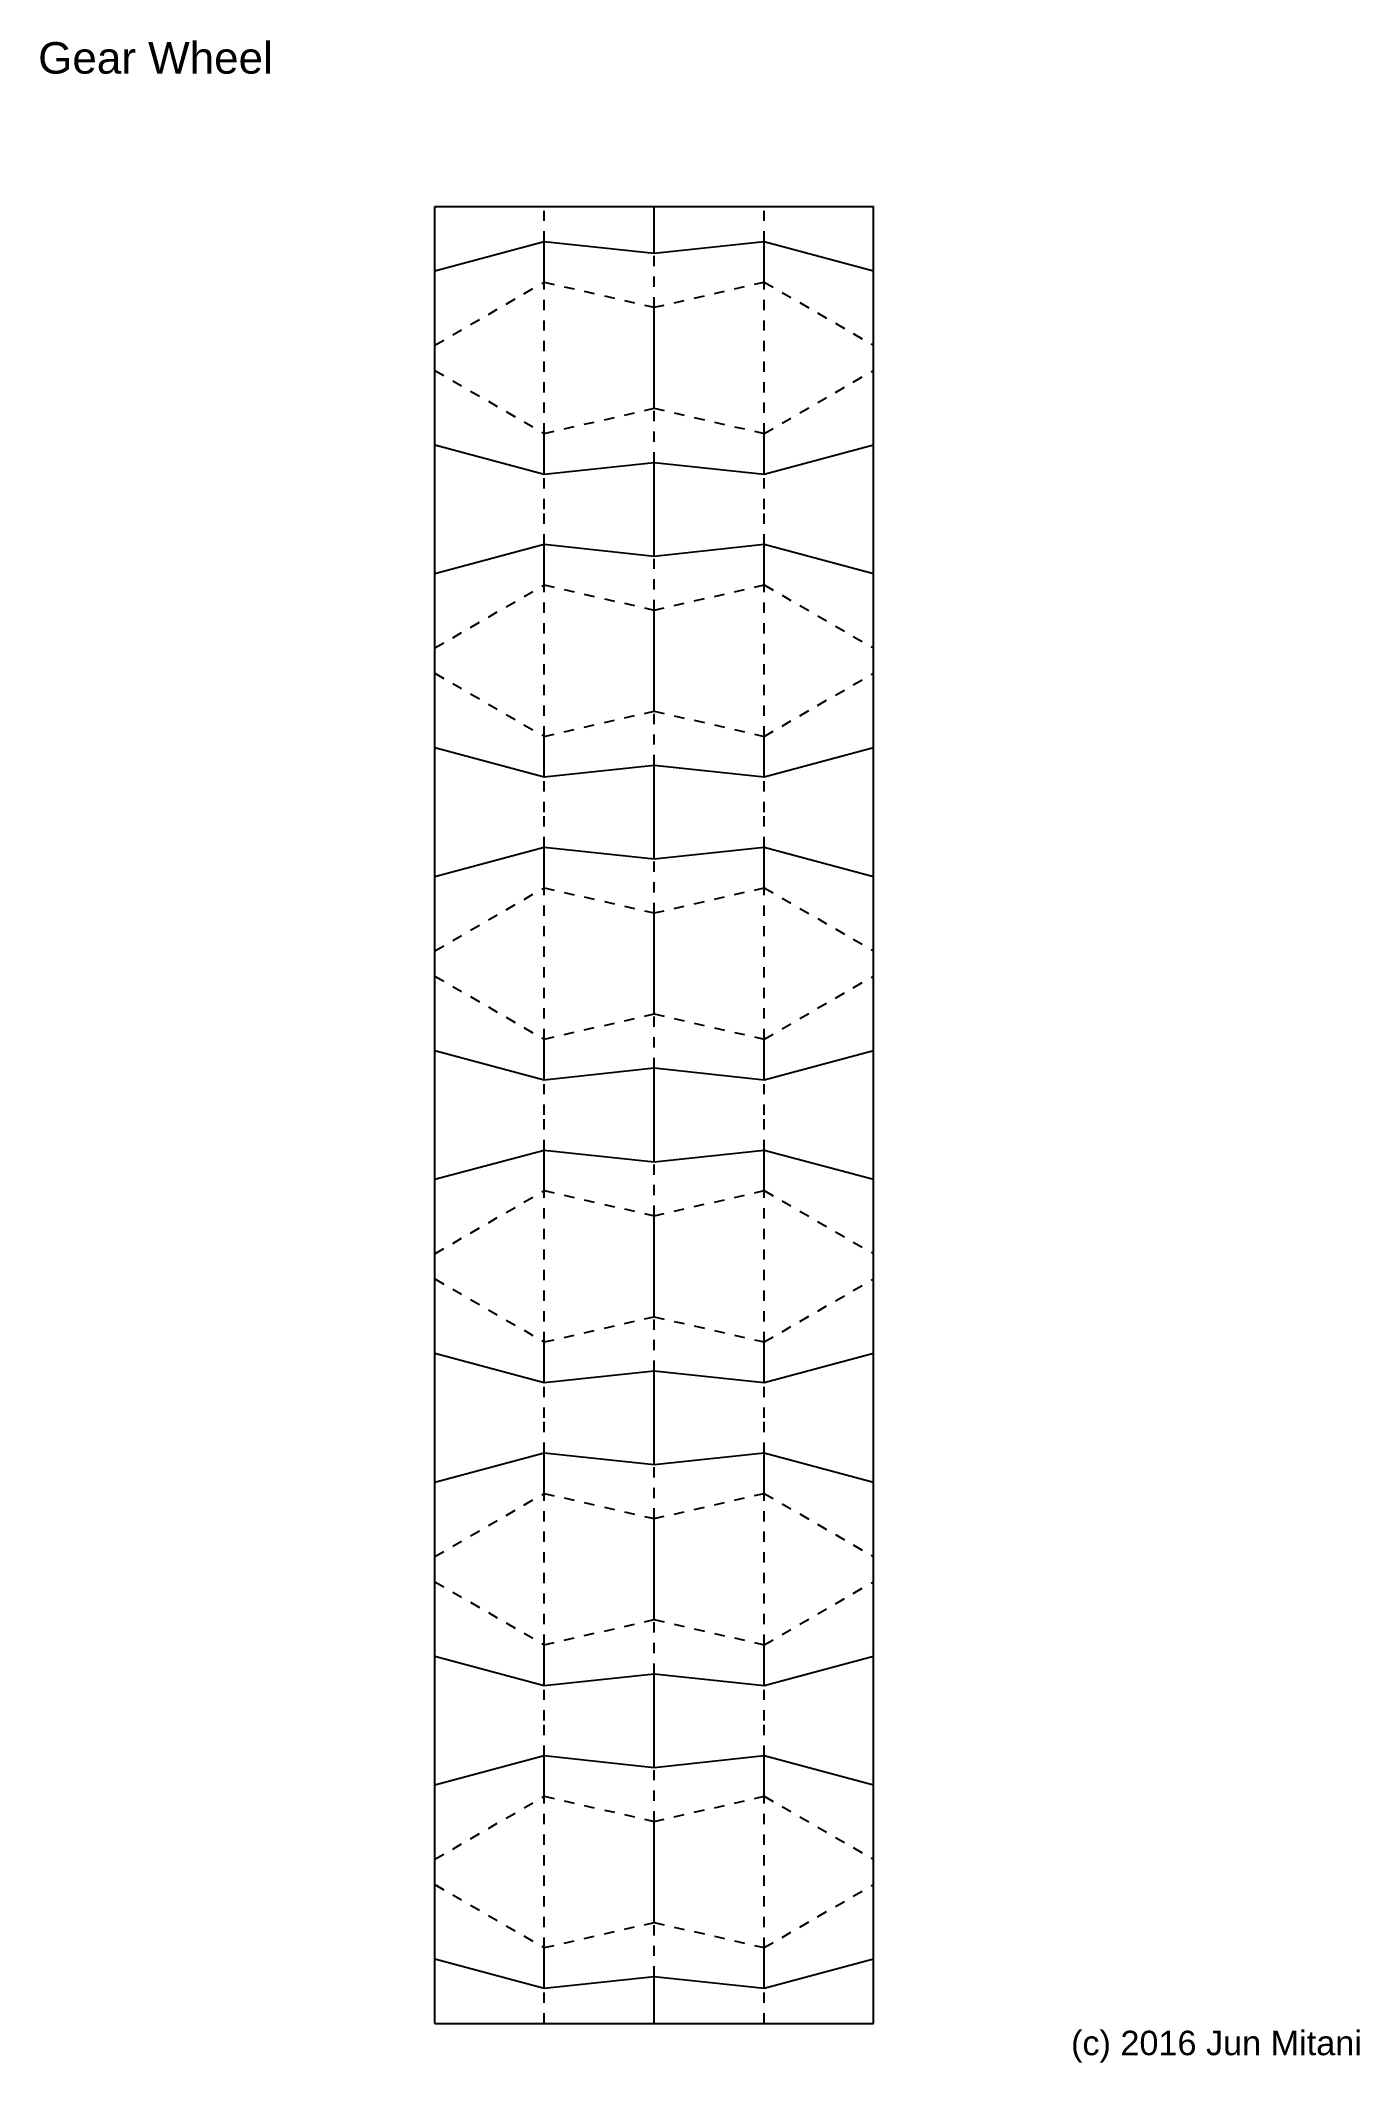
# Model space of a CAD drawing. Extents: x 11 to 192, y -288 to -10.
import ezdxf

# ---------------------------------------------------------------- set-up
doc = ezdxf.new("R2010")
doc.units = 0
for name, pattern in [('AI-LINETYPE-1', [2.822222, 1.411111, -1.411111]), ('AI-LINETYPE-10', [2.822222, 1.411111, -1.411111]), ('AI-LINETYPE-11', [2.822222, 1.411111, -1.411111]), ('AI-LINETYPE-12', [2.822222, 1.411111, -1.411111]), ('AI-LINETYPE-13', [2.822222, 1.411111, -1.411111]), ('AI-LINETYPE-14', [2.822222, 1.411111, -1.411111]), ('AI-LINETYPE-15', [2.822222, 1.411111, -1.411111]), ('AI-LINETYPE-16', [2.822222, 1.411111, -1.411111]), ('AI-LINETYPE-17', [2.822222, 1.411111, -1.411111]), ('AI-LINETYPE-18', [2.822222, 1.411111, -1.411111]), ('AI-LINETYPE-19', [2.822222, 1.411111, -1.411111]), ('AI-LINETYPE-2', [2.822222, 1.411111, -1.411111]), ('AI-LINETYPE-20', [2.822222, 1.411111, -1.411111]), ('AI-LINETYPE-21', [2.822222, 1.411111, -1.411111]), ('AI-LINETYPE-22', [2.822222, 1.411111, -1.411111]), ('AI-LINETYPE-23', [2.822222, 1.411111, -1.411111]), ('AI-LINETYPE-24', [2.822222, 1.411111, -1.411111]), ('AI-LINETYPE-25', [2.822222, 1.411111, -1.411111]), ('AI-LINETYPE-26', [2.822222, 1.411111, -1.411111]), ('AI-LINETYPE-27', [2.822222, 1.411111, -1.411111]), ('AI-LINETYPE-28', [2.822222, 1.411111, -1.411111]), ('AI-LINETYPE-29', [2.822222, 1.411111, -1.411111]), ('AI-LINETYPE-3', [2.822222, 1.411111, -1.411111]), ('AI-LINETYPE-30', [2.822222, 1.411111, -1.411111]), ('AI-LINETYPE-31', [2.822222, 1.411111, -1.411111]), ('AI-LINETYPE-32', [2.822222, 1.411111, -1.411111]), ('AI-LINETYPE-33', [2.822222, 1.411111, -1.411111]), ('AI-LINETYPE-34', [2.822222, 1.411111, -1.411111]), ('AI-LINETYPE-35', [2.822222, 1.411111, -1.411111]), ('AI-LINETYPE-36', [2.822222, 1.411111, -1.411111]), ('AI-LINETYPE-37', [2.822222, 1.411111, -1.411111]), ('AI-LINETYPE-38', [2.822222, 1.411111, -1.411111]), ('AI-LINETYPE-39', [2.822222, 1.411111, -1.411111]), ('AI-LINETYPE-4', [2.822222, 1.411111, -1.411111]), ('AI-LINETYPE-40', [2.822222, 1.411111, -1.411111]), ('AI-LINETYPE-41', [2.822222, 1.411111, -1.411111]), ('AI-LINETYPE-42', [2.822222, 1.411111, -1.411111]), ('AI-LINETYPE-43', [2.822222, 1.411111, -1.411111]), ('AI-LINETYPE-44', [2.822222, 1.411111, -1.411111]), ('AI-LINETYPE-45', [2.822222, 1.411111, -1.411111]), ('AI-LINETYPE-46', [2.822222, 1.411111, -1.411111]), ('AI-LINETYPE-47', [2.822222, 1.411111, -1.411111]), ('AI-LINETYPE-48', [2.822222, 1.411111, -1.411111]), ('AI-LINETYPE-49', [2.822222, 1.411111, -1.411111]), ('AI-LINETYPE-5', [2.822222, 1.411111, -1.411111]), ('AI-LINETYPE-50', [2.822222, 1.411111, -1.411111]), ('AI-LINETYPE-51', [2.822222, 1.411111, -1.411111]), ('AI-LINETYPE-52', [2.822222, 1.411111, -1.411111]), ('AI-LINETYPE-53', [2.822222, 1.411111, -1.411111]), ('AI-LINETYPE-54', [2.822222, 1.411111, -1.411111]), ('AI-LINETYPE-55', [2.822222, 1.411111, -1.411111]), ('AI-LINETYPE-56', [2.822222, 1.411111, -1.411111]), ('AI-LINETYPE-57', [2.822222, 1.411111, -1.411111]), ('AI-LINETYPE-58', [2.822222, 1.411111, -1.411111]), ('AI-LINETYPE-59', [2.822222, 1.411111, -1.411111]), ('AI-LINETYPE-6', [2.822222, 1.411111, -1.411111]), ('AI-LINETYPE-60', [2.822222, 1.411111, -1.411111]), ('AI-LINETYPE-61', [2.822222, 1.411111, -1.411111]), ('AI-LINETYPE-62', [2.822222, 1.411111, -1.411111]), ('AI-LINETYPE-63', [2.822222, 1.411111, -1.411111]), ('AI-LINETYPE-64', [2.822222, 1.411111, -1.411111]), ('AI-LINETYPE-65', [2.822222, 1.411111, -1.411111]), ('AI-LINETYPE-66', [2.822222, 1.411111, -1.411111]), ('AI-LINETYPE-67', [2.822222, 1.411111, -1.411111]), ('AI-LINETYPE-68', [2.822222, 1.411111, -1.411111]), ('AI-LINETYPE-69', [2.822222, 1.411111, -1.411111]), ('AI-LINETYPE-7', [2.822222, 1.411111, -1.411111]), ('AI-LINETYPE-70', [2.822222, 1.411111, -1.411111]), ('AI-LINETYPE-71', [2.822222, 1.411111, -1.411111]), ('AI-LINETYPE-72', [2.822222, 1.411111, -1.411111]), ('AI-LINETYPE-73', [2.822222, 1.411111, -1.411111]), ('AI-LINETYPE-74', [2.822222, 1.411111, -1.411111]), ('AI-LINETYPE-75', [2.822222, 1.411111, -1.411111]), ('AI-LINETYPE-76', [2.822222, 1.411111, -1.411111]), ('AI-LINETYPE-77', [2.822222, 1.411111, -1.411111]), ('AI-LINETYPE-78', [2.822222, 1.411111, -1.411111]), ('AI-LINETYPE-79', [2.822222, 1.411111, -1.411111]), ('AI-LINETYPE-8', [2.822222, 1.411111, -1.411111]), ('AI-LINETYPE-80', [2.822222, 1.411111, -1.411111]), ('AI-LINETYPE-81', [2.822222, 1.411111, -1.411111]), ('AI-LINETYPE-82', [2.822222, 1.411111, -1.411111]), ('AI-LINETYPE-83', [2.822222, 1.411111, -1.411111]), ('AI-LINETYPE-84', [2.822222, 1.411111, -1.411111]), ('AI-LINETYPE-85', [2.822222, 1.411111, -1.411111]), ('AI-LINETYPE-86', [2.822222, 1.411111, -1.411111]), ('AI-LINETYPE-87', [2.822222, 1.411111, -1.411111]), ('AI-LINETYPE-88', [2.822222, 1.411111, -1.411111]), ('AI-LINETYPE-89', [2.822222, 1.411111, -1.411111]), ('AI-LINETYPE-9', [2.822222, 1.411111, -1.411111]), ('AI-LINETYPE-90', [2.822222, 1.411111, -1.411111]), ('AI-LINETYPE-91', [2.822222, 1.411111, -1.411111]), ('AI-LINETYPE-92', [2.822222, 1.411111, -1.411111]), ('AI-LINETYPE-93', [2.822222, 1.411111, -1.411111]), ('AI-LINETYPE-94', [2.822222, 1.411111, -1.411111]), ('AI-LINETYPE-95', [2.822222, 1.411111, -1.411111]), ('AI-LINETYPE-96', [2.822222, 1.411111, -1.411111])]:
    doc.linetypes.add(name, pattern=pattern)
for name, color, linetype in [('CUTLINE', 7, 'CONTINUOUS'), ('MOUNTAINLINE', 7, 'CONTINUOUS'), ('TEXT', 7, 'CONTINUOUS'), ('VALLEYLINE', 7, 'CONTINUOUS')]:
    doc.layers.add(name, color=color, linetype=linetype)

# ---------------------------------------------------------------- blocks, each defined once
blk = doc.blocks.new('BLOCK_2')
at = {"layer": 'CUTLINE', "color": 7}
blk.add_lwpolyline([(65.25, -282.23), (65.25, -33.01)], dxfattribs=at)
blk = doc.blocks.new('BLOCK_3')
at = {"layer": 'CUTLINE', "color": 7}
blk.add_lwpolyline([(125.41, -282.23), (125.41, -33.01)], dxfattribs=at)
blk = doc.blocks.new('BLOCK_4')
at = {"layer": 'CUTLINE', "color": 7}
blk.add_lwpolyline([(65.25, -282.23), (125.41, -282.23)], dxfattribs=at)
blk = doc.blocks.new('BLOCK_5')
at = {"layer": 'CUTLINE', "color": 7}
blk.add_lwpolyline([(65.25, -33.01), (125.41, -33.01)], dxfattribs=at)
blk = doc.blocks.new('BLOCK_6')
at = {"layer": 'VALLEYLINE', "color": 7, "linetype": 'AI-LINETYPE-1'}
blk.add_lwpolyline([(65.25, -263.19), (80.24, -271.85)], dxfattribs=at)
blk = doc.blocks.new('BLOCK_7')
at = {"layer": 'VALLEYLINE', "color": 7, "linetype": 'AI-LINETYPE-2'}
blk.add_lwpolyline([(65.25, -259.73), (80.24, -251.08)], dxfattribs=at)
blk = doc.blocks.new('BLOCK_8')
at = {"layer": 'VALLEYLINE', "color": 7, "linetype": 'AI-LINETYPE-3'}
blk.add_lwpolyline([(80.24, -271.85), (95.33, -268.39)], dxfattribs=at)
blk = doc.blocks.new('BLOCK_9')
at = {"layer": 'VALLEYLINE', "color": 7, "linetype": 'AI-LINETYPE-4'}
blk.add_lwpolyline([(80.24, -251.08), (95.33, -254.54)], dxfattribs=at)
blk = doc.blocks.new('BLOCK_10')
at = {"layer": 'VALLEYLINE', "color": 7, "linetype": 'AI-LINETYPE-5'}
blk.add_lwpolyline([(80.24, -282.23), (80.24, -277.41)], dxfattribs=at)
blk = doc.blocks.new('BLOCK_11')
at = {"layer": 'VALLEYLINE', "color": 7, "linetype": 'AI-LINETYPE-6'}
blk.add_lwpolyline([(80.24, -271.85), (80.24, -251.08)], dxfattribs=at)
blk = doc.blocks.new('BLOCK_12')
at = {"layer": 'VALLEYLINE', "color": 7, "linetype": 'AI-LINETYPE-7'}
blk.add_lwpolyline([(80.24, -245.51), (80.24, -240.7)], dxfattribs=at)
blk = doc.blocks.new('BLOCK_13')
at = {"layer": 'VALLEYLINE', "color": 7, "linetype": 'AI-LINETYPE-8'}
blk.add_lwpolyline([(95.33, -268.39), (110.42, -271.85)], dxfattribs=at)
blk = doc.blocks.new('BLOCK_14')
at = {"layer": 'VALLEYLINE', "color": 7, "linetype": 'AI-LINETYPE-9'}
blk.add_lwpolyline([(95.33, -254.54), (110.42, -251.08)], dxfattribs=at)
blk = doc.blocks.new('BLOCK_15')
at = {"layer": 'VALLEYLINE', "color": 7, "linetype": 'AI-LINETYPE-10'}
blk.add_lwpolyline([(95.33, -275.81), (95.33, -268.39)], dxfattribs=at)
blk = doc.blocks.new('BLOCK_16')
at = {"layer": 'VALLEYLINE', "color": 7, "linetype": 'AI-LINETYPE-11'}
blk.add_lwpolyline([(95.33, -254.54), (95.33, -247.12)], dxfattribs=at)
blk = doc.blocks.new('BLOCK_17')
at = {"layer": 'VALLEYLINE', "color": 7, "linetype": 'AI-LINETYPE-12'}
blk.add_lwpolyline([(110.42, -271.85), (125.41, -263.19)], dxfattribs=at)
blk = doc.blocks.new('BLOCK_18')
at = {"layer": 'VALLEYLINE', "color": 7, "linetype": 'AI-LINETYPE-13'}
blk.add_lwpolyline([(110.42, -251.08), (125.41, -259.73)], dxfattribs=at)
blk = doc.blocks.new('BLOCK_19')
at = {"layer": 'VALLEYLINE', "color": 7, "linetype": 'AI-LINETYPE-14'}
blk.add_lwpolyline([(110.42, -282.23), (110.42, -277.41)], dxfattribs=at)
blk = doc.blocks.new('BLOCK_20')
at = {"layer": 'VALLEYLINE', "color": 7, "linetype": 'AI-LINETYPE-15'}
blk.add_lwpolyline([(110.42, -271.85), (110.42, -251.08)], dxfattribs=at)
blk = doc.blocks.new('BLOCK_21')
at = {"layer": 'VALLEYLINE', "color": 7, "linetype": 'AI-LINETYPE-16'}
blk.add_lwpolyline([(110.42, -245.51), (110.42, -240.7)], dxfattribs=at)
blk = doc.blocks.new('BLOCK_22')
at = {"layer": 'VALLEYLINE', "color": 7, "linetype": 'AI-LINETYPE-17'}
blk.add_lwpolyline([(65.25, -221.66), (80.24, -230.31)], dxfattribs=at)
blk = doc.blocks.new('BLOCK_23')
at = {"layer": 'VALLEYLINE', "color": 7, "linetype": 'AI-LINETYPE-18'}
blk.add_lwpolyline([(65.25, -218.2), (80.24, -209.54)], dxfattribs=at)
blk = doc.blocks.new('BLOCK_24')
at = {"layer": 'VALLEYLINE', "color": 7, "linetype": 'AI-LINETYPE-19'}
blk.add_lwpolyline([(80.24, -230.31), (95.33, -226.85)], dxfattribs=at)
blk = doc.blocks.new('BLOCK_25')
at = {"layer": 'VALLEYLINE', "color": 7, "linetype": 'AI-LINETYPE-20'}
blk.add_lwpolyline([(80.24, -209.54), (95.33, -213)], dxfattribs=at)
blk = doc.blocks.new('BLOCK_26')
at = {"layer": 'VALLEYLINE', "color": 7, "linetype": 'AI-LINETYPE-21'}
blk.add_lwpolyline([(80.24, -240.7), (80.24, -235.88)], dxfattribs=at)
blk = doc.blocks.new('BLOCK_27')
at = {"layer": 'VALLEYLINE', "color": 7, "linetype": 'AI-LINETYPE-22'}
blk.add_lwpolyline([(80.24, -230.31), (80.24, -209.54)], dxfattribs=at)
blk = doc.blocks.new('BLOCK_28')
at = {"layer": 'VALLEYLINE', "color": 7, "linetype": 'AI-LINETYPE-23'}
blk.add_lwpolyline([(80.24, -203.98), (80.24, -199.16)], dxfattribs=at)
blk = doc.blocks.new('BLOCK_29')
at = {"layer": 'VALLEYLINE', "color": 7, "linetype": 'AI-LINETYPE-24'}
blk.add_lwpolyline([(95.33, -226.85), (110.42, -230.31)], dxfattribs=at)
blk = doc.blocks.new('BLOCK_30')
at = {"layer": 'VALLEYLINE', "color": 7, "linetype": 'AI-LINETYPE-25'}
blk.add_lwpolyline([(95.33, -213), (110.42, -209.54)], dxfattribs=at)
blk = doc.blocks.new('BLOCK_31')
at = {"layer": 'VALLEYLINE', "color": 7, "linetype": 'AI-LINETYPE-26'}
blk.add_lwpolyline([(95.33, -234.27), (95.33, -226.85)], dxfattribs=at)
blk = doc.blocks.new('BLOCK_32')
at = {"layer": 'VALLEYLINE', "color": 7, "linetype": 'AI-LINETYPE-27'}
blk.add_lwpolyline([(95.33, -213), (95.33, -205.58)], dxfattribs=at)
blk = doc.blocks.new('BLOCK_33')
at = {"layer": 'VALLEYLINE', "color": 7, "linetype": 'AI-LINETYPE-28'}
blk.add_lwpolyline([(110.42, -230.31), (125.41, -221.66)], dxfattribs=at)
blk = doc.blocks.new('BLOCK_34')
at = {"layer": 'VALLEYLINE', "color": 7, "linetype": 'AI-LINETYPE-29'}
blk.add_lwpolyline([(110.42, -209.54), (125.41, -218.2)], dxfattribs=at)
blk = doc.blocks.new('BLOCK_35')
at = {"layer": 'VALLEYLINE', "color": 7, "linetype": 'AI-LINETYPE-30'}
blk.add_lwpolyline([(110.42, -240.7), (110.42, -235.88)], dxfattribs=at)
blk = doc.blocks.new('BLOCK_36')
at = {"layer": 'VALLEYLINE', "color": 7, "linetype": 'AI-LINETYPE-31'}
blk.add_lwpolyline([(110.42, -230.31), (110.42, -209.54)], dxfattribs=at)
blk = doc.blocks.new('BLOCK_37')
at = {"layer": 'VALLEYLINE', "color": 7, "linetype": 'AI-LINETYPE-32'}
blk.add_lwpolyline([(110.42, -203.98), (110.42, -199.16)], dxfattribs=at)
blk = doc.blocks.new('BLOCK_38')
at = {"layer": 'VALLEYLINE', "color": 7, "linetype": 'AI-LINETYPE-33'}
blk.add_lwpolyline([(65.25, -180.12), (80.24, -188.77)], dxfattribs=at)
blk = doc.blocks.new('BLOCK_39')
at = {"layer": 'VALLEYLINE', "color": 7, "linetype": 'AI-LINETYPE-34'}
blk.add_lwpolyline([(65.25, -176.66), (80.24, -168)], dxfattribs=at)
blk = doc.blocks.new('BLOCK_40')
at = {"layer": 'VALLEYLINE', "color": 7, "linetype": 'AI-LINETYPE-35'}
blk.add_lwpolyline([(80.24, -188.77), (95.33, -185.31)], dxfattribs=at)
blk = doc.blocks.new('BLOCK_41')
at = {"layer": 'VALLEYLINE', "color": 7, "linetype": 'AI-LINETYPE-36'}
blk.add_lwpolyline([(80.24, -168), (95.33, -171.47)], dxfattribs=at)
blk = doc.blocks.new('BLOCK_42')
at = {"layer": 'VALLEYLINE', "color": 7, "linetype": 'AI-LINETYPE-37'}
blk.add_lwpolyline([(80.24, -199.16), (80.24, -194.34)], dxfattribs=at)
blk = doc.blocks.new('BLOCK_43')
at = {"layer": 'VALLEYLINE', "color": 7, "linetype": 'AI-LINETYPE-38'}
blk.add_lwpolyline([(80.24, -188.77), (80.24, -168)], dxfattribs=at)
blk = doc.blocks.new('BLOCK_44')
at = {"layer": 'VALLEYLINE', "color": 7, "linetype": 'AI-LINETYPE-39'}
blk.add_lwpolyline([(80.24, -162.44), (80.24, -157.62)], dxfattribs=at)
blk = doc.blocks.new('BLOCK_45')
at = {"layer": 'VALLEYLINE', "color": 7, "linetype": 'AI-LINETYPE-40'}
blk.add_lwpolyline([(95.33, -185.31), (110.42, -188.77)], dxfattribs=at)
blk = doc.blocks.new('BLOCK_46')
at = {"layer": 'VALLEYLINE', "color": 7, "linetype": 'AI-LINETYPE-41'}
blk.add_lwpolyline([(95.33, -171.47), (110.42, -168)], dxfattribs=at)
blk = doc.blocks.new('BLOCK_47')
at = {"layer": 'VALLEYLINE', "color": 7, "linetype": 'AI-LINETYPE-42'}
blk.add_lwpolyline([(95.33, -192.73), (95.33, -185.31)], dxfattribs=at)
blk = doc.blocks.new('BLOCK_48')
at = {"layer": 'VALLEYLINE', "color": 7, "linetype": 'AI-LINETYPE-43'}
blk.add_lwpolyline([(95.33, -171.47), (95.33, -164.05)], dxfattribs=at)
blk = doc.blocks.new('BLOCK_49')
at = {"layer": 'VALLEYLINE', "color": 7, "linetype": 'AI-LINETYPE-44'}
blk.add_lwpolyline([(110.42, -188.77), (125.41, -180.12)], dxfattribs=at)
blk = doc.blocks.new('BLOCK_50')
at = {"layer": 'VALLEYLINE', "color": 7, "linetype": 'AI-LINETYPE-45'}
blk.add_lwpolyline([(110.42, -168), (125.41, -176.66)], dxfattribs=at)
blk = doc.blocks.new('BLOCK_51')
at = {"layer": 'VALLEYLINE', "color": 7, "linetype": 'AI-LINETYPE-46'}
blk.add_lwpolyline([(110.42, -199.16), (110.42, -194.34)], dxfattribs=at)
blk = doc.blocks.new('BLOCK_52')
at = {"layer": 'VALLEYLINE', "color": 7, "linetype": 'AI-LINETYPE-47'}
blk.add_lwpolyline([(110.42, -188.77), (110.42, -168)], dxfattribs=at)
blk = doc.blocks.new('BLOCK_53')
at = {"layer": 'VALLEYLINE', "color": 7, "linetype": 'AI-LINETYPE-48'}
blk.add_lwpolyline([(110.42, -162.44), (110.42, -157.62)], dxfattribs=at)
blk = doc.blocks.new('BLOCK_54')
at = {"layer": 'VALLEYLINE', "color": 7, "linetype": 'AI-LINETYPE-49'}
blk.add_lwpolyline([(65.25, -138.58), (80.24, -147.24)], dxfattribs=at)
blk = doc.blocks.new('BLOCK_55')
at = {"layer": 'VALLEYLINE', "color": 7, "linetype": 'AI-LINETYPE-50'}
blk.add_lwpolyline([(65.25, -135.12), (80.24, -126.47)], dxfattribs=at)
blk = doc.blocks.new('BLOCK_56')
at = {"layer": 'VALLEYLINE', "color": 7, "linetype": 'AI-LINETYPE-51'}
blk.add_lwpolyline([(80.24, -147.24), (95.33, -143.77)], dxfattribs=at)
blk = doc.blocks.new('BLOCK_57')
at = {"layer": 'VALLEYLINE', "color": 7, "linetype": 'AI-LINETYPE-52'}
blk.add_lwpolyline([(80.24, -126.47), (95.33, -129.93)], dxfattribs=at)
blk = doc.blocks.new('BLOCK_58')
at = {"layer": 'VALLEYLINE', "color": 7, "linetype": 'AI-LINETYPE-53'}
blk.add_lwpolyline([(80.24, -157.62), (80.24, -152.8)], dxfattribs=at)
blk = doc.blocks.new('BLOCK_59')
at = {"layer": 'VALLEYLINE', "color": 7, "linetype": 'AI-LINETYPE-54'}
blk.add_lwpolyline([(80.24, -147.24), (80.24, -126.47)], dxfattribs=at)
blk = doc.blocks.new('BLOCK_60')
at = {"layer": 'VALLEYLINE', "color": 7, "linetype": 'AI-LINETYPE-55'}
blk.add_lwpolyline([(80.24, -120.9), (80.24, -116.08)], dxfattribs=at)
blk = doc.blocks.new('BLOCK_61')
at = {"layer": 'VALLEYLINE', "color": 7, "linetype": 'AI-LINETYPE-56'}
blk.add_lwpolyline([(95.33, -143.77), (110.42, -147.24)], dxfattribs=at)
blk = doc.blocks.new('BLOCK_62')
at = {"layer": 'VALLEYLINE', "color": 7, "linetype": 'AI-LINETYPE-57'}
blk.add_lwpolyline([(95.33, -129.93), (110.42, -126.47)], dxfattribs=at)
blk = doc.blocks.new('BLOCK_63')
at = {"layer": 'VALLEYLINE', "color": 7, "linetype": 'AI-LINETYPE-58'}
blk.add_lwpolyline([(95.33, -151.19), (95.33, -143.77)], dxfattribs=at)
blk = doc.blocks.new('BLOCK_64')
at = {"layer": 'VALLEYLINE', "color": 7, "linetype": 'AI-LINETYPE-59'}
blk.add_lwpolyline([(95.33, -129.93), (95.33, -122.51)], dxfattribs=at)
blk = doc.blocks.new('BLOCK_65')
at = {"layer": 'VALLEYLINE', "color": 7, "linetype": 'AI-LINETYPE-60'}
blk.add_lwpolyline([(110.42, -147.24), (125.41, -138.58)], dxfattribs=at)
blk = doc.blocks.new('BLOCK_66')
at = {"layer": 'VALLEYLINE', "color": 7, "linetype": 'AI-LINETYPE-61'}
blk.add_lwpolyline([(110.42, -126.47), (125.41, -135.12)], dxfattribs=at)
blk = doc.blocks.new('BLOCK_67')
at = {"layer": 'VALLEYLINE', "color": 7, "linetype": 'AI-LINETYPE-62'}
blk.add_lwpolyline([(110.42, -157.62), (110.42, -152.8)], dxfattribs=at)
blk = doc.blocks.new('BLOCK_68')
at = {"layer": 'VALLEYLINE', "color": 7, "linetype": 'AI-LINETYPE-63'}
blk.add_lwpolyline([(110.42, -147.24), (110.42, -126.47)], dxfattribs=at)
blk = doc.blocks.new('BLOCK_69')
at = {"layer": 'VALLEYLINE', "color": 7, "linetype": 'AI-LINETYPE-64'}
blk.add_lwpolyline([(110.42, -120.9), (110.42, -116.08)], dxfattribs=at)
blk = doc.blocks.new('BLOCK_70')
at = {"layer": 'VALLEYLINE', "color": 7, "linetype": 'AI-LINETYPE-65'}
blk.add_lwpolyline([(65.25, -97.04), (80.24, -105.7)], dxfattribs=at)
blk = doc.blocks.new('BLOCK_71')
at = {"layer": 'VALLEYLINE', "color": 7, "linetype": 'AI-LINETYPE-66'}
blk.add_lwpolyline([(65.25, -93.58), (80.24, -84.93)], dxfattribs=at)
blk = doc.blocks.new('BLOCK_72')
at = {"layer": 'VALLEYLINE', "color": 7, "linetype": 'AI-LINETYPE-67'}
blk.add_lwpolyline([(80.24, -105.7), (95.33, -102.24)], dxfattribs=at)
blk = doc.blocks.new('BLOCK_73')
at = {"layer": 'VALLEYLINE', "color": 7, "linetype": 'AI-LINETYPE-68'}
blk.add_lwpolyline([(80.24, -84.93), (95.33, -88.39)], dxfattribs=at)
blk = doc.blocks.new('BLOCK_74')
at = {"layer": 'VALLEYLINE', "color": 7, "linetype": 'AI-LINETYPE-69'}
blk.add_lwpolyline([(80.24, -116.08), (80.24, -111.26)], dxfattribs=at)
blk = doc.blocks.new('BLOCK_75')
at = {"layer": 'VALLEYLINE', "color": 7, "linetype": 'AI-LINETYPE-70'}
blk.add_lwpolyline([(80.24, -105.7), (80.24, -84.93)], dxfattribs=at)
blk = doc.blocks.new('BLOCK_76')
at = {"layer": 'VALLEYLINE', "color": 7, "linetype": 'AI-LINETYPE-71'}
blk.add_lwpolyline([(80.24, -79.36), (80.24, -74.54)], dxfattribs=at)
blk = doc.blocks.new('BLOCK_77')
at = {"layer": 'VALLEYLINE', "color": 7, "linetype": 'AI-LINETYPE-72'}
blk.add_lwpolyline([(95.33, -102.24), (110.42, -105.7)], dxfattribs=at)
blk = doc.blocks.new('BLOCK_78')
at = {"layer": 'VALLEYLINE', "color": 7, "linetype": 'AI-LINETYPE-73'}
blk.add_lwpolyline([(95.33, -88.39), (110.42, -84.93)], dxfattribs=at)
blk = doc.blocks.new('BLOCK_79')
at = {"layer": 'VALLEYLINE', "color": 7, "linetype": 'AI-LINETYPE-74'}
blk.add_lwpolyline([(95.33, -109.66), (95.33, -102.24)], dxfattribs=at)
blk = doc.blocks.new('BLOCK_80')
at = {"layer": 'VALLEYLINE', "color": 7, "linetype": 'AI-LINETYPE-75'}
blk.add_lwpolyline([(95.33, -88.39), (95.33, -80.97)], dxfattribs=at)
blk = doc.blocks.new('BLOCK_81')
at = {"layer": 'VALLEYLINE', "color": 7, "linetype": 'AI-LINETYPE-76'}
blk.add_lwpolyline([(110.42, -105.7), (125.41, -97.04)], dxfattribs=at)
blk = doc.blocks.new('BLOCK_82')
at = {"layer": 'VALLEYLINE', "color": 7, "linetype": 'AI-LINETYPE-77'}
blk.add_lwpolyline([(110.42, -84.93), (125.41, -93.58)], dxfattribs=at)
blk = doc.blocks.new('BLOCK_83')
at = {"layer": 'VALLEYLINE', "color": 7, "linetype": 'AI-LINETYPE-78'}
blk.add_lwpolyline([(110.42, -116.08), (110.42, -111.26)], dxfattribs=at)
blk = doc.blocks.new('BLOCK_84')
at = {"layer": 'VALLEYLINE', "color": 7, "linetype": 'AI-LINETYPE-79'}
blk.add_lwpolyline([(110.42, -105.7), (110.42, -84.93)], dxfattribs=at)
blk = doc.blocks.new('BLOCK_85')
at = {"layer": 'VALLEYLINE', "color": 7, "linetype": 'AI-LINETYPE-80'}
blk.add_lwpolyline([(110.42, -79.36), (110.42, -74.54)], dxfattribs=at)
blk = doc.blocks.new('BLOCK_86')
at = {"layer": 'VALLEYLINE', "color": 7, "linetype": 'AI-LINETYPE-81'}
blk.add_lwpolyline([(65.25, -55.51), (80.24, -64.16)], dxfattribs=at)
blk = doc.blocks.new('BLOCK_87')
at = {"layer": 'VALLEYLINE', "color": 7, "linetype": 'AI-LINETYPE-82'}
blk.add_lwpolyline([(65.25, -52.05), (80.24, -43.39)], dxfattribs=at)
blk = doc.blocks.new('BLOCK_88')
at = {"layer": 'VALLEYLINE', "color": 7, "linetype": 'AI-LINETYPE-83'}
blk.add_lwpolyline([(80.24, -64.16), (95.33, -60.7)], dxfattribs=at)
blk = doc.blocks.new('BLOCK_89')
at = {"layer": 'VALLEYLINE', "color": 7, "linetype": 'AI-LINETYPE-84'}
blk.add_lwpolyline([(80.24, -43.39), (95.33, -46.85)], dxfattribs=at)
blk = doc.blocks.new('BLOCK_90')
at = {"layer": 'VALLEYLINE', "color": 7, "linetype": 'AI-LINETYPE-85'}
blk.add_lwpolyline([(80.24, -74.54), (80.24, -69.73)], dxfattribs=at)
blk = doc.blocks.new('BLOCK_91')
at = {"layer": 'VALLEYLINE', "color": 7, "linetype": 'AI-LINETYPE-86'}
blk.add_lwpolyline([(80.24, -64.16), (80.24, -43.39)], dxfattribs=at)
blk = doc.blocks.new('BLOCK_92')
at = {"layer": 'VALLEYLINE', "color": 7, "linetype": 'AI-LINETYPE-87'}
blk.add_lwpolyline([(80.24, -37.83), (80.24, -33.01)], dxfattribs=at)
blk = doc.blocks.new('BLOCK_93')
at = {"layer": 'VALLEYLINE', "color": 7, "linetype": 'AI-LINETYPE-88'}
blk.add_lwpolyline([(95.33, -60.7), (110.42, -64.16)], dxfattribs=at)
blk = doc.blocks.new('BLOCK_94')
at = {"layer": 'VALLEYLINE', "color": 7, "linetype": 'AI-LINETYPE-89'}
blk.add_lwpolyline([(95.33, -46.85), (110.42, -43.39)], dxfattribs=at)
blk = doc.blocks.new('BLOCK_95')
at = {"layer": 'VALLEYLINE', "color": 7, "linetype": 'AI-LINETYPE-90'}
blk.add_lwpolyline([(95.33, -68.12), (95.33, -60.7)], dxfattribs=at)
blk = doc.blocks.new('BLOCK_96')
at = {"layer": 'VALLEYLINE', "color": 7, "linetype": 'AI-LINETYPE-91'}
blk.add_lwpolyline([(95.33, -46.85), (95.33, -39.43)], dxfattribs=at)
blk = doc.blocks.new('BLOCK_97')
at = {"layer": 'VALLEYLINE', "color": 7, "linetype": 'AI-LINETYPE-92'}
blk.add_lwpolyline([(110.42, -64.16), (125.41, -55.51)], dxfattribs=at)
blk = doc.blocks.new('BLOCK_98')
at = {"layer": 'VALLEYLINE', "color": 7, "linetype": 'AI-LINETYPE-93'}
blk.add_lwpolyline([(110.42, -43.39), (125.41, -52.05)], dxfattribs=at)
blk = doc.blocks.new('BLOCK_99')
at = {"layer": 'VALLEYLINE', "color": 7, "linetype": 'AI-LINETYPE-94'}
blk.add_lwpolyline([(110.42, -74.54), (110.42, -69.73)], dxfattribs=at)
blk = doc.blocks.new('BLOCK_100')
at = {"layer": 'VALLEYLINE', "color": 7, "linetype": 'AI-LINETYPE-95'}
blk.add_lwpolyline([(110.42, -64.16), (110.42, -43.39)], dxfattribs=at)
blk = doc.blocks.new('BLOCK_101')
at = {"layer": 'VALLEYLINE', "color": 7, "linetype": 'AI-LINETYPE-96'}
blk.add_lwpolyline([(110.42, -37.83), (110.42, -33.01)], dxfattribs=at)
blk = doc.blocks.new('BLOCK_102')
at = {"layer": 'MOUNTAINLINE', "color": 7}
blk.add_lwpolyline([(65.25, -249.53), (80.24, -245.51)], dxfattribs=at)
blk = doc.blocks.new('BLOCK_103')
at = {"layer": 'MOUNTAINLINE', "color": 7}
blk.add_lwpolyline([(65.25, -273.4), (80.24, -277.41)], dxfattribs=at)
blk = doc.blocks.new('BLOCK_104')
at = {"layer": 'MOUNTAINLINE', "color": 7}
blk.add_lwpolyline([(80.24, -245.51), (95.33, -247.12)], dxfattribs=at)
blk = doc.blocks.new('BLOCK_105')
at = {"layer": 'MOUNTAINLINE', "color": 7}
blk.add_lwpolyline([(80.24, -277.41), (95.33, -275.81)], dxfattribs=at)
blk = doc.blocks.new('BLOCK_106')
at = {"layer": 'MOUNTAINLINE', "color": 7}
blk.add_lwpolyline([(80.24, -277.41), (80.24, -271.85)], dxfattribs=at)
blk = doc.blocks.new('BLOCK_107')
at = {"layer": 'MOUNTAINLINE', "color": 7}
blk.add_lwpolyline([(80.24, -251.08), (80.24, -245.51)], dxfattribs=at)
blk = doc.blocks.new('BLOCK_108')
at = {"layer": 'MOUNTAINLINE', "color": 7}
blk.add_lwpolyline([(95.33, -247.12), (110.42, -245.51)], dxfattribs=at)
blk = doc.blocks.new('BLOCK_109')
at = {"layer": 'MOUNTAINLINE', "color": 7}
blk.add_lwpolyline([(95.33, -275.81), (110.42, -277.41)], dxfattribs=at)
blk = doc.blocks.new('BLOCK_110')
at = {"layer": 'MOUNTAINLINE', "color": 7}
blk.add_lwpolyline([(95.33, -282.23), (95.33, -275.81)], dxfattribs=at)
blk = doc.blocks.new('BLOCK_111')
at = {"layer": 'MOUNTAINLINE', "color": 7}
blk.add_lwpolyline([(95.33, -268.39), (95.33, -254.54)], dxfattribs=at)
blk = doc.blocks.new('BLOCK_112')
at = {"layer": 'MOUNTAINLINE', "color": 7}
blk.add_lwpolyline([(95.33, -247.12), (95.33, -240.7)], dxfattribs=at)
blk = doc.blocks.new('BLOCK_113')
at = {"layer": 'MOUNTAINLINE', "color": 7}
blk.add_lwpolyline([(110.42, -245.51), (125.41, -249.53)], dxfattribs=at)
blk = doc.blocks.new('BLOCK_114')
at = {"layer": 'MOUNTAINLINE', "color": 7}
blk.add_lwpolyline([(110.42, -277.41), (125.41, -273.4)], dxfattribs=at)
blk = doc.blocks.new('BLOCK_115')
at = {"layer": 'MOUNTAINLINE', "color": 7}
blk.add_lwpolyline([(110.42, -277.41), (110.42, -271.85)], dxfattribs=at)
blk = doc.blocks.new('BLOCK_116')
at = {"layer": 'MOUNTAINLINE', "color": 7}
blk.add_lwpolyline([(110.42, -251.08), (110.42, -245.51)], dxfattribs=at)
blk = doc.blocks.new('BLOCK_117')
at = {"layer": 'MOUNTAINLINE', "color": 7}
blk.add_lwpolyline([(65.25, -207.99), (80.24, -203.98)], dxfattribs=at)
blk = doc.blocks.new('BLOCK_118')
at = {"layer": 'MOUNTAINLINE', "color": 7}
blk.add_lwpolyline([(65.25, -231.86), (80.24, -235.88)], dxfattribs=at)
blk = doc.blocks.new('BLOCK_119')
at = {"layer": 'MOUNTAINLINE', "color": 7}
blk.add_lwpolyline([(80.24, -203.98), (95.33, -205.58)], dxfattribs=at)
blk = doc.blocks.new('BLOCK_120')
at = {"layer": 'MOUNTAINLINE', "color": 7}
blk.add_lwpolyline([(80.24, -235.88), (95.33, -234.27)], dxfattribs=at)
blk = doc.blocks.new('BLOCK_121')
at = {"layer": 'MOUNTAINLINE', "color": 7}
blk.add_lwpolyline([(80.24, -235.88), (80.24, -230.31)], dxfattribs=at)
blk = doc.blocks.new('BLOCK_122')
at = {"layer": 'MOUNTAINLINE', "color": 7}
blk.add_lwpolyline([(80.24, -209.54), (80.24, -203.98)], dxfattribs=at)
blk = doc.blocks.new('BLOCK_123')
at = {"layer": 'MOUNTAINLINE', "color": 7}
blk.add_lwpolyline([(95.33, -205.58), (110.42, -203.98)], dxfattribs=at)
blk = doc.blocks.new('BLOCK_124')
at = {"layer": 'MOUNTAINLINE', "color": 7}
blk.add_lwpolyline([(95.33, -234.27), (110.42, -235.88)], dxfattribs=at)
blk = doc.blocks.new('BLOCK_125')
at = {"layer": 'MOUNTAINLINE', "color": 7}
blk.add_lwpolyline([(95.33, -240.7), (95.33, -234.27)], dxfattribs=at)
blk = doc.blocks.new('BLOCK_126')
at = {"layer": 'MOUNTAINLINE', "color": 7}
blk.add_lwpolyline([(95.33, -226.85), (95.33, -213)], dxfattribs=at)
blk = doc.blocks.new('BLOCK_127')
at = {"layer": 'MOUNTAINLINE', "color": 7}
blk.add_lwpolyline([(95.33, -205.58), (95.33, -199.16)], dxfattribs=at)
blk = doc.blocks.new('BLOCK_128')
at = {"layer": 'MOUNTAINLINE', "color": 7}
blk.add_lwpolyline([(110.42, -203.98), (125.41, -207.99)], dxfattribs=at)
blk = doc.blocks.new('BLOCK_129')
at = {"layer": 'MOUNTAINLINE', "color": 7}
blk.add_lwpolyline([(110.42, -235.88), (125.41, -231.86)], dxfattribs=at)
blk = doc.blocks.new('BLOCK_130')
at = {"layer": 'MOUNTAINLINE', "color": 7}
blk.add_lwpolyline([(110.42, -235.88), (110.42, -230.31)], dxfattribs=at)
blk = doc.blocks.new('BLOCK_131')
at = {"layer": 'MOUNTAINLINE', "color": 7}
blk.add_lwpolyline([(110.42, -209.54), (110.42, -203.98)], dxfattribs=at)
blk = doc.blocks.new('BLOCK_132')
at = {"layer": 'MOUNTAINLINE', "color": 7}
blk.add_lwpolyline([(65.25, -166.46), (80.24, -162.44)], dxfattribs=at)
blk = doc.blocks.new('BLOCK_133')
at = {"layer": 'MOUNTAINLINE', "color": 7}
blk.add_lwpolyline([(65.25, -190.32), (80.24, -194.34)], dxfattribs=at)
blk = doc.blocks.new('BLOCK_134')
at = {"layer": 'MOUNTAINLINE', "color": 7}
blk.add_lwpolyline([(80.24, -162.44), (95.33, -164.05)], dxfattribs=at)
blk = doc.blocks.new('BLOCK_135')
at = {"layer": 'MOUNTAINLINE', "color": 7}
blk.add_lwpolyline([(80.24, -194.34), (95.33, -192.73)], dxfattribs=at)
blk = doc.blocks.new('BLOCK_136')
at = {"layer": 'MOUNTAINLINE', "color": 7}
blk.add_lwpolyline([(80.24, -194.34), (80.24, -188.77)], dxfattribs=at)
blk = doc.blocks.new('BLOCK_137')
at = {"layer": 'MOUNTAINLINE', "color": 7}
blk.add_lwpolyline([(80.24, -168), (80.24, -162.44)], dxfattribs=at)
blk = doc.blocks.new('BLOCK_138')
at = {"layer": 'MOUNTAINLINE', "color": 7}
blk.add_lwpolyline([(95.33, -164.05), (110.42, -162.44)], dxfattribs=at)
blk = doc.blocks.new('BLOCK_139')
at = {"layer": 'MOUNTAINLINE', "color": 7}
blk.add_lwpolyline([(95.33, -192.73), (110.42, -194.34)], dxfattribs=at)
blk = doc.blocks.new('BLOCK_140')
at = {"layer": 'MOUNTAINLINE', "color": 7}
blk.add_lwpolyline([(95.33, -199.16), (95.33, -192.73)], dxfattribs=at)
blk = doc.blocks.new('BLOCK_141')
at = {"layer": 'MOUNTAINLINE', "color": 7}
blk.add_lwpolyline([(95.33, -185.31), (95.33, -171.47)], dxfattribs=at)
blk = doc.blocks.new('BLOCK_142')
at = {"layer": 'MOUNTAINLINE', "color": 7}
blk.add_lwpolyline([(95.33, -164.05), (95.33, -157.62)], dxfattribs=at)
blk = doc.blocks.new('BLOCK_143')
at = {"layer": 'MOUNTAINLINE', "color": 7}
blk.add_lwpolyline([(110.42, -162.44), (125.41, -166.46)], dxfattribs=at)
blk = doc.blocks.new('BLOCK_144')
at = {"layer": 'MOUNTAINLINE', "color": 7}
blk.add_lwpolyline([(110.42, -194.34), (125.41, -190.32)], dxfattribs=at)
blk = doc.blocks.new('BLOCK_145')
at = {"layer": 'MOUNTAINLINE', "color": 7}
blk.add_lwpolyline([(110.42, -194.34), (110.42, -188.77)], dxfattribs=at)
blk = doc.blocks.new('BLOCK_146')
at = {"layer": 'MOUNTAINLINE', "color": 7}
blk.add_lwpolyline([(110.42, -168), (110.42, -162.44)], dxfattribs=at)
blk = doc.blocks.new('BLOCK_147')
at = {"layer": 'MOUNTAINLINE', "color": 7}
blk.add_lwpolyline([(65.25, -124.92), (80.24, -120.9)], dxfattribs=at)
blk = doc.blocks.new('BLOCK_148')
at = {"layer": 'MOUNTAINLINE', "color": 7}
blk.add_lwpolyline([(65.25, -148.78), (80.24, -152.8)], dxfattribs=at)
blk = doc.blocks.new('BLOCK_149')
at = {"layer": 'MOUNTAINLINE', "color": 7}
blk.add_lwpolyline([(80.24, -120.9), (95.33, -122.51)], dxfattribs=at)
blk = doc.blocks.new('BLOCK_150')
at = {"layer": 'MOUNTAINLINE', "color": 7}
blk.add_lwpolyline([(80.24, -152.8), (95.33, -151.19)], dxfattribs=at)
blk = doc.blocks.new('BLOCK_151')
at = {"layer": 'MOUNTAINLINE', "color": 7}
blk.add_lwpolyline([(80.24, -152.8), (80.24, -147.24)], dxfattribs=at)
blk = doc.blocks.new('BLOCK_152')
at = {"layer": 'MOUNTAINLINE', "color": 7}
blk.add_lwpolyline([(80.24, -126.47), (80.24, -120.9)], dxfattribs=at)
blk = doc.blocks.new('BLOCK_153')
at = {"layer": 'MOUNTAINLINE', "color": 7}
blk.add_lwpolyline([(95.33, -122.51), (110.42, -120.9)], dxfattribs=at)
blk = doc.blocks.new('BLOCK_154')
at = {"layer": 'MOUNTAINLINE', "color": 7}
blk.add_lwpolyline([(95.33, -151.19), (110.42, -152.8)], dxfattribs=at)
blk = doc.blocks.new('BLOCK_155')
at = {"layer": 'MOUNTAINLINE', "color": 7}
blk.add_lwpolyline([(95.33, -157.62), (95.33, -151.19)], dxfattribs=at)
blk = doc.blocks.new('BLOCK_156')
at = {"layer": 'MOUNTAINLINE', "color": 7}
blk.add_lwpolyline([(95.33, -143.77), (95.33, -129.93)], dxfattribs=at)
blk = doc.blocks.new('BLOCK_157')
at = {"layer": 'MOUNTAINLINE', "color": 7}
blk.add_lwpolyline([(95.33, -122.51), (95.33, -116.08)], dxfattribs=at)
blk = doc.blocks.new('BLOCK_158')
at = {"layer": 'MOUNTAINLINE', "color": 7}
blk.add_lwpolyline([(110.42, -120.9), (125.41, -124.92)], dxfattribs=at)
blk = doc.blocks.new('BLOCK_159')
at = {"layer": 'MOUNTAINLINE', "color": 7}
blk.add_lwpolyline([(110.42, -152.8), (125.41, -148.78)], dxfattribs=at)
blk = doc.blocks.new('BLOCK_160')
at = {"layer": 'MOUNTAINLINE', "color": 7}
blk.add_lwpolyline([(110.42, -152.8), (110.42, -147.24)], dxfattribs=at)
blk = doc.blocks.new('BLOCK_161')
at = {"layer": 'MOUNTAINLINE', "color": 7}
blk.add_lwpolyline([(110.42, -126.47), (110.42, -120.9)], dxfattribs=at)
blk = doc.blocks.new('BLOCK_162')
at = {"layer": 'MOUNTAINLINE', "color": 7}
blk.add_lwpolyline([(65.25, -83.38), (80.24, -79.36)], dxfattribs=at)
blk = doc.blocks.new('BLOCK_163')
at = {"layer": 'MOUNTAINLINE', "color": 7}
blk.add_lwpolyline([(65.25, -107.25), (80.24, -111.26)], dxfattribs=at)
blk = doc.blocks.new('BLOCK_164')
at = {"layer": 'MOUNTAINLINE', "color": 7}
blk.add_lwpolyline([(80.24, -79.36), (95.33, -80.97)], dxfattribs=at)
blk = doc.blocks.new('BLOCK_165')
at = {"layer": 'MOUNTAINLINE', "color": 7}
blk.add_lwpolyline([(80.24, -111.26), (95.33, -109.66)], dxfattribs=at)
blk = doc.blocks.new('BLOCK_166')
at = {"layer": 'MOUNTAINLINE', "color": 7}
blk.add_lwpolyline([(80.24, -111.26), (80.24, -105.7)], dxfattribs=at)
blk = doc.blocks.new('BLOCK_167')
at = {"layer": 'MOUNTAINLINE', "color": 7}
blk.add_lwpolyline([(80.24, -84.93), (80.24, -79.36)], dxfattribs=at)
blk = doc.blocks.new('BLOCK_168')
at = {"layer": 'MOUNTAINLINE', "color": 7}
blk.add_lwpolyline([(95.33, -80.97), (110.42, -79.36)], dxfattribs=at)
blk = doc.blocks.new('BLOCK_169')
at = {"layer": 'MOUNTAINLINE', "color": 7}
blk.add_lwpolyline([(95.33, -109.66), (110.42, -111.26)], dxfattribs=at)
blk = doc.blocks.new('BLOCK_170')
at = {"layer": 'MOUNTAINLINE', "color": 7}
blk.add_lwpolyline([(95.33, -116.08), (95.33, -109.66)], dxfattribs=at)
blk = doc.blocks.new('BLOCK_171')
at = {"layer": 'MOUNTAINLINE', "color": 7}
blk.add_lwpolyline([(95.33, -102.24), (95.33, -88.39)], dxfattribs=at)
blk = doc.blocks.new('BLOCK_172')
at = {"layer": 'MOUNTAINLINE', "color": 7}
blk.add_lwpolyline([(95.33, -80.97), (95.33, -74.54)], dxfattribs=at)
blk = doc.blocks.new('BLOCK_173')
at = {"layer": 'MOUNTAINLINE', "color": 7}
blk.add_lwpolyline([(110.42, -79.36), (125.41, -83.38)], dxfattribs=at)
blk = doc.blocks.new('BLOCK_174')
at = {"layer": 'MOUNTAINLINE', "color": 7}
blk.add_lwpolyline([(110.42, -111.26), (125.41, -107.25)], dxfattribs=at)
blk = doc.blocks.new('BLOCK_175')
at = {"layer": 'MOUNTAINLINE', "color": 7}
blk.add_lwpolyline([(110.42, -111.26), (110.42, -105.7)], dxfattribs=at)
blk = doc.blocks.new('BLOCK_176')
at = {"layer": 'MOUNTAINLINE', "color": 7}
blk.add_lwpolyline([(110.42, -84.93), (110.42, -79.36)], dxfattribs=at)
blk = doc.blocks.new('BLOCK_177')
at = {"layer": 'MOUNTAINLINE', "color": 7}
blk.add_lwpolyline([(65.25, -41.84), (80.24, -37.83)], dxfattribs=at)
blk = doc.blocks.new('BLOCK_178')
at = {"layer": 'MOUNTAINLINE', "color": 7}
blk.add_lwpolyline([(65.25, -65.71), (80.24, -69.73)], dxfattribs=at)
blk = doc.blocks.new('BLOCK_179')
at = {"layer": 'MOUNTAINLINE', "color": 7}
blk.add_lwpolyline([(80.24, -37.83), (95.33, -39.43)], dxfattribs=at)
blk = doc.blocks.new('BLOCK_180')
at = {"layer": 'MOUNTAINLINE', "color": 7}
blk.add_lwpolyline([(80.24, -69.73), (95.33, -68.12)], dxfattribs=at)
blk = doc.blocks.new('BLOCK_181')
at = {"layer": 'MOUNTAINLINE', "color": 7}
blk.add_lwpolyline([(80.24, -69.73), (80.24, -64.16)], dxfattribs=at)
blk = doc.blocks.new('BLOCK_182')
at = {"layer": 'MOUNTAINLINE', "color": 7}
blk.add_lwpolyline([(80.24, -43.39), (80.24, -37.83)], dxfattribs=at)
blk = doc.blocks.new('BLOCK_183')
at = {"layer": 'MOUNTAINLINE', "color": 7}
blk.add_lwpolyline([(95.33, -39.43), (110.42, -37.83)], dxfattribs=at)
blk = doc.blocks.new('BLOCK_184')
at = {"layer": 'MOUNTAINLINE', "color": 7}
blk.add_lwpolyline([(95.33, -68.12), (110.42, -69.73)], dxfattribs=at)
blk = doc.blocks.new('BLOCK_185')
at = {"layer": 'MOUNTAINLINE', "color": 7}
blk.add_lwpolyline([(95.33, -74.54), (95.33, -68.12)], dxfattribs=at)
blk = doc.blocks.new('BLOCK_186')
at = {"layer": 'MOUNTAINLINE', "color": 7}
blk.add_lwpolyline([(95.33, -60.7), (95.33, -46.85)], dxfattribs=at)
blk = doc.blocks.new('BLOCK_187')
at = {"layer": 'MOUNTAINLINE', "color": 7}
blk.add_lwpolyline([(95.33, -39.43), (95.33, -33.01)], dxfattribs=at)
blk = doc.blocks.new('BLOCK_188')
at = {"layer": 'MOUNTAINLINE', "color": 7}
blk.add_lwpolyline([(110.42, -37.83), (125.41, -41.84)], dxfattribs=at)
blk = doc.blocks.new('BLOCK_189')
at = {"layer": 'MOUNTAINLINE', "color": 7}
blk.add_lwpolyline([(110.42, -69.73), (125.41, -65.71)], dxfattribs=at)
blk = doc.blocks.new('BLOCK_190')
at = {"layer": 'MOUNTAINLINE', "color": 7}
blk.add_lwpolyline([(110.42, -69.73), (110.42, -64.16)], dxfattribs=at)
blk = doc.blocks.new('BLOCK_191')
at = {"layer": 'MOUNTAINLINE', "color": 7}
blk.add_lwpolyline([(110.42, -43.39), (110.42, -37.83)], dxfattribs=at)

msp = doc.modelspace()

# ---------------------------------------------------------------- block references
at = {"layer": 'CUTLINE'}
for name in ['BLOCK_2', 'BLOCK_5', 'BLOCK_3', 'BLOCK_4']:
    msp.add_blockref(name, (0, 0), dxfattribs=at)
at = {"layer": 'MOUNTAINLINE'}
for name in ['BLOCK_187', 'BLOCK_177', 'BLOCK_179', 'BLOCK_182', 'BLOCK_183', 'BLOCK_188', 'BLOCK_191', 'BLOCK_186', 'BLOCK_178', 'BLOCK_181', 'BLOCK_190', 'BLOCK_189', 'BLOCK_180', 'BLOCK_184', 'BLOCK_185', 'BLOCK_172', 'BLOCK_162', 'BLOCK_164', 'BLOCK_167', 'BLOCK_168', 'BLOCK_173', 'BLOCK_176', 'BLOCK_171', 'BLOCK_163', 'BLOCK_166', 'BLOCK_175', 'BLOCK_174', 'BLOCK_165', 'BLOCK_169', 'BLOCK_170', 'BLOCK_157', 'BLOCK_147', 'BLOCK_149', 'BLOCK_152', 'BLOCK_153', 'BLOCK_158', 'BLOCK_161', 'BLOCK_156', 'BLOCK_148', 'BLOCK_151', 'BLOCK_160', 'BLOCK_159', 'BLOCK_150', 'BLOCK_154', 'BLOCK_155', 'BLOCK_142', 'BLOCK_132', 'BLOCK_134', 'BLOCK_137', 'BLOCK_138', 'BLOCK_143', 'BLOCK_146', 'BLOCK_141', 'BLOCK_133', 'BLOCK_136', 'BLOCK_145', 'BLOCK_144', 'BLOCK_135', 'BLOCK_139', 'BLOCK_140', 'BLOCK_127', 'BLOCK_117', 'BLOCK_119', 'BLOCK_122', 'BLOCK_123', 'BLOCK_128', 'BLOCK_131', 'BLOCK_126', 'BLOCK_118', 'BLOCK_121', 'BLOCK_130', 'BLOCK_129', 'BLOCK_120', 'BLOCK_124', 'BLOCK_125', 'BLOCK_112', 'BLOCK_102', 'BLOCK_104', 'BLOCK_107', 'BLOCK_108', 'BLOCK_113', 'BLOCK_116', 'BLOCK_111', 'BLOCK_103', 'BLOCK_106', 'BLOCK_115', 'BLOCK_114', 'BLOCK_105', 'BLOCK_109', 'BLOCK_110']:
    msp.add_blockref(name, (0, 0), dxfattribs=at)
at = {"layer": 'VALLEYLINE'}
for name in ['BLOCK_92', 'BLOCK_101', 'BLOCK_96', 'BLOCK_87', 'BLOCK_89', 'BLOCK_91', 'BLOCK_94', 'BLOCK_98', 'BLOCK_100', 'BLOCK_86', 'BLOCK_97', 'BLOCK_88', 'BLOCK_93', 'BLOCK_95', 'BLOCK_90', 'BLOCK_99', 'BLOCK_76', 'BLOCK_85', 'BLOCK_80', 'BLOCK_71', 'BLOCK_73', 'BLOCK_75', 'BLOCK_78', 'BLOCK_82', 'BLOCK_84', 'BLOCK_70', 'BLOCK_81', 'BLOCK_72', 'BLOCK_77', 'BLOCK_79', 'BLOCK_74', 'BLOCK_83', 'BLOCK_60', 'BLOCK_69', 'BLOCK_64', 'BLOCK_55', 'BLOCK_57', 'BLOCK_59', 'BLOCK_62', 'BLOCK_66', 'BLOCK_68', 'BLOCK_54', 'BLOCK_65', 'BLOCK_56', 'BLOCK_61', 'BLOCK_63', 'BLOCK_58', 'BLOCK_67', 'BLOCK_44', 'BLOCK_53', 'BLOCK_48', 'BLOCK_39', 'BLOCK_41', 'BLOCK_43', 'BLOCK_46', 'BLOCK_50', 'BLOCK_52', 'BLOCK_38', 'BLOCK_49', 'BLOCK_40', 'BLOCK_45', 'BLOCK_47', 'BLOCK_42', 'BLOCK_51', 'BLOCK_28', 'BLOCK_37', 'BLOCK_32', 'BLOCK_23', 'BLOCK_25', 'BLOCK_27', 'BLOCK_30', 'BLOCK_34', 'BLOCK_36', 'BLOCK_22', 'BLOCK_33', 'BLOCK_24', 'BLOCK_29', 'BLOCK_31', 'BLOCK_26', 'BLOCK_35', 'BLOCK_12', 'BLOCK_21', 'BLOCK_16', 'BLOCK_7', 'BLOCK_9', 'BLOCK_11', 'BLOCK_14', 'BLOCK_18', 'BLOCK_20', 'BLOCK_6', 'BLOCK_17', 'BLOCK_8', 'BLOCK_13', 'BLOCK_15', 'BLOCK_10', 'BLOCK_19']:
    msp.add_blockref(name, (0, 0), dxfattribs=at)

# ---------------------------------------------------------------- texts
at = {"layer": 'TEXT', "color": 7, "attachment_point": 7}
for s, insert, char_height in [('\\fArial|b0|i0|c0|p34;\\W1;Gear Wheel', (10.83, -14.86), 4.318), ('\\fArial|b0|i0|c0|p34;\\W1;(c) 2016 Jun Mitani', (152.51, -287.61), 3.3584)]:
    msp.add_mtext(s, dxfattribs=dict(at, insert=insert, char_height=char_height))

doc.saveas('drawing.dxf')
